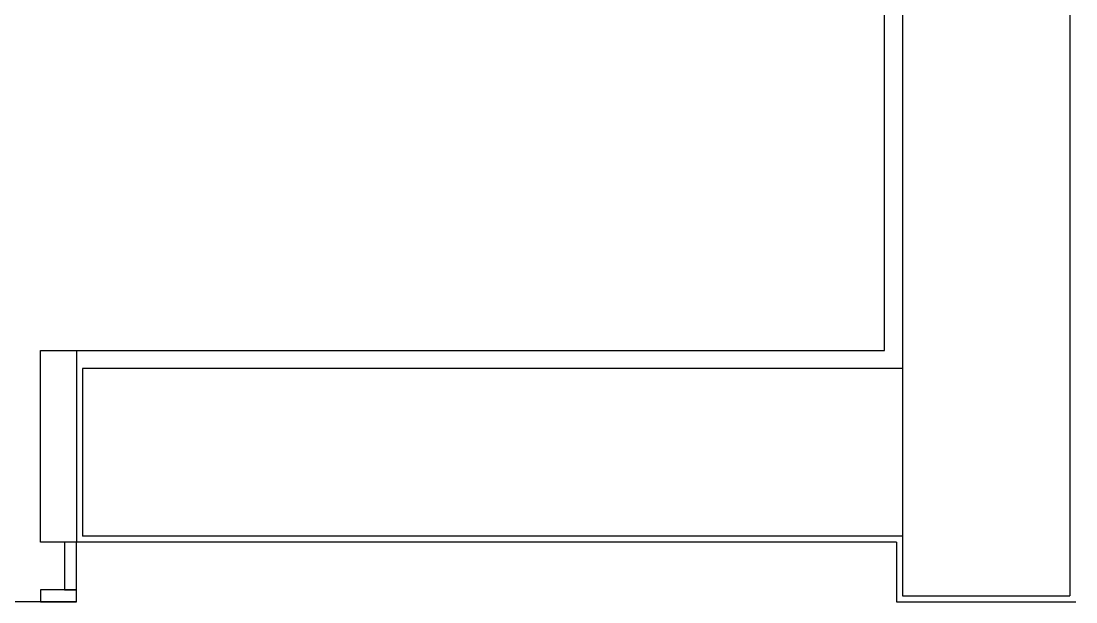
# Model space of a CAD drawing. Header units: metres. Extents: x 3 to 168, y -142 to 28.
# Drawn here: x 85.839 to 86.72, y -96.526 to -96.041 of the extents above; entities that cross this region are included whole.
import ezdxf

# ---------------------------------------------------------------- set-up
doc = ezdxf.new("R2010")
doc.units = ezdxf.units.M
doc.linetypes.add('DASHEDX2', pattern=[1.5, 1, -0.5])
for name, color, linetype in [('ARQ-ALV ACAB', 4, 'Continuous'), ('ARQ-ALV OSSO', 5, 'Continuous'), ('ARQ-CAX', 1, 'Continuous'), ('ARQ-PRJ', 7, 'DASHEDX2')]:
    doc.layers.add(name, color=color, linetype=linetype)

# ---------------------------------------------------------------- blocks, each defined once
blk = doc.blocks.new('A$C3DDA30F3')
for points in [[(0.03, 0.22), (0, 0.22), (0, 0.21), (0.03, 0.21)], [(0.01, 0.21), (0, 0.21), (0, 0.17), (0.01, 0.17)], [(0, 0.17), (0.03, 0.17), (0.03002, 0.01), (0.00002, 0.01)]]:
    blk.add_lwpolyline(points, close=True)
at = {"layer": 'ARQ-PRJ'}
blk.add_lwpolyline([(0, 0.22), (1.91, 0.22)], dxfattribs=at)
blk = doc.blocks.new('AREAS MOLHADAS')
at = {"layer": 'ARQ-ALV ACAB'}
for q in [(85.88517, -96.47594, 0), (86.57027, -96.52593, 0)]:
    blk.add_line((86.57027, -96.47593, 0), q, dxfattribs=at)
at = {"layer": 'ARQ-ALV ACAB', "elevation": 0}
for points in [[(85.88517, -96.31594), (86.56027, -96.31593), (86.56027, -94.75588), (84.02021, -94.75588), (84.02021, -96.31594)], [(86.57027, -96.52593), (86.72027, -96.52594)]]:
    blk.add_lwpolyline(points, dxfattribs=at)
at = {"layer": 'ARQ-ALV ACAB'}
blk.add_lwpolyline([(85.88517, -96.31594), (85.88517, -96.476)], dxfattribs=at)
at = {"layer": 'ARQ-ALV OSSO'}
for p, q in [((86.57527, -94.74088, 0), (86.57527, -96.52093, 0)), ((86.57527, -96.33093, 0), (85.89017, -96.33094, 0)), ((86.57527, -96.47093, 0), (85.89017, -96.47094, 0))]:
    blk.add_line(p, q, dxfattribs=at)
for points in [[(86.71527, -94.60094), (86.71527, -96.52094)], [(85.89017, -96.33094), (85.89017, -96.471)]]:
    blk.add_lwpolyline(points, dxfattribs=at)
at = {"layer": 'ARQ-ALV OSSO', "elevation": 0}
blk.add_lwpolyline([(86.57527, -96.52093), (86.71527, -96.52094)], dxfattribs=at)
at = {"layer": 'ARQ-CAX', "rotation": 179.9933788427209}
blk.add_blockref('A$C3DDA30F3', (85.88519, -96.30594, 0), dxfattribs=at)

msp = doc.modelspace()

# ---------------------------------------------------------------- block references
msp.add_blockref('AREAS MOLHADAS', (0, 0))

doc.saveas('drawing.dxf')
